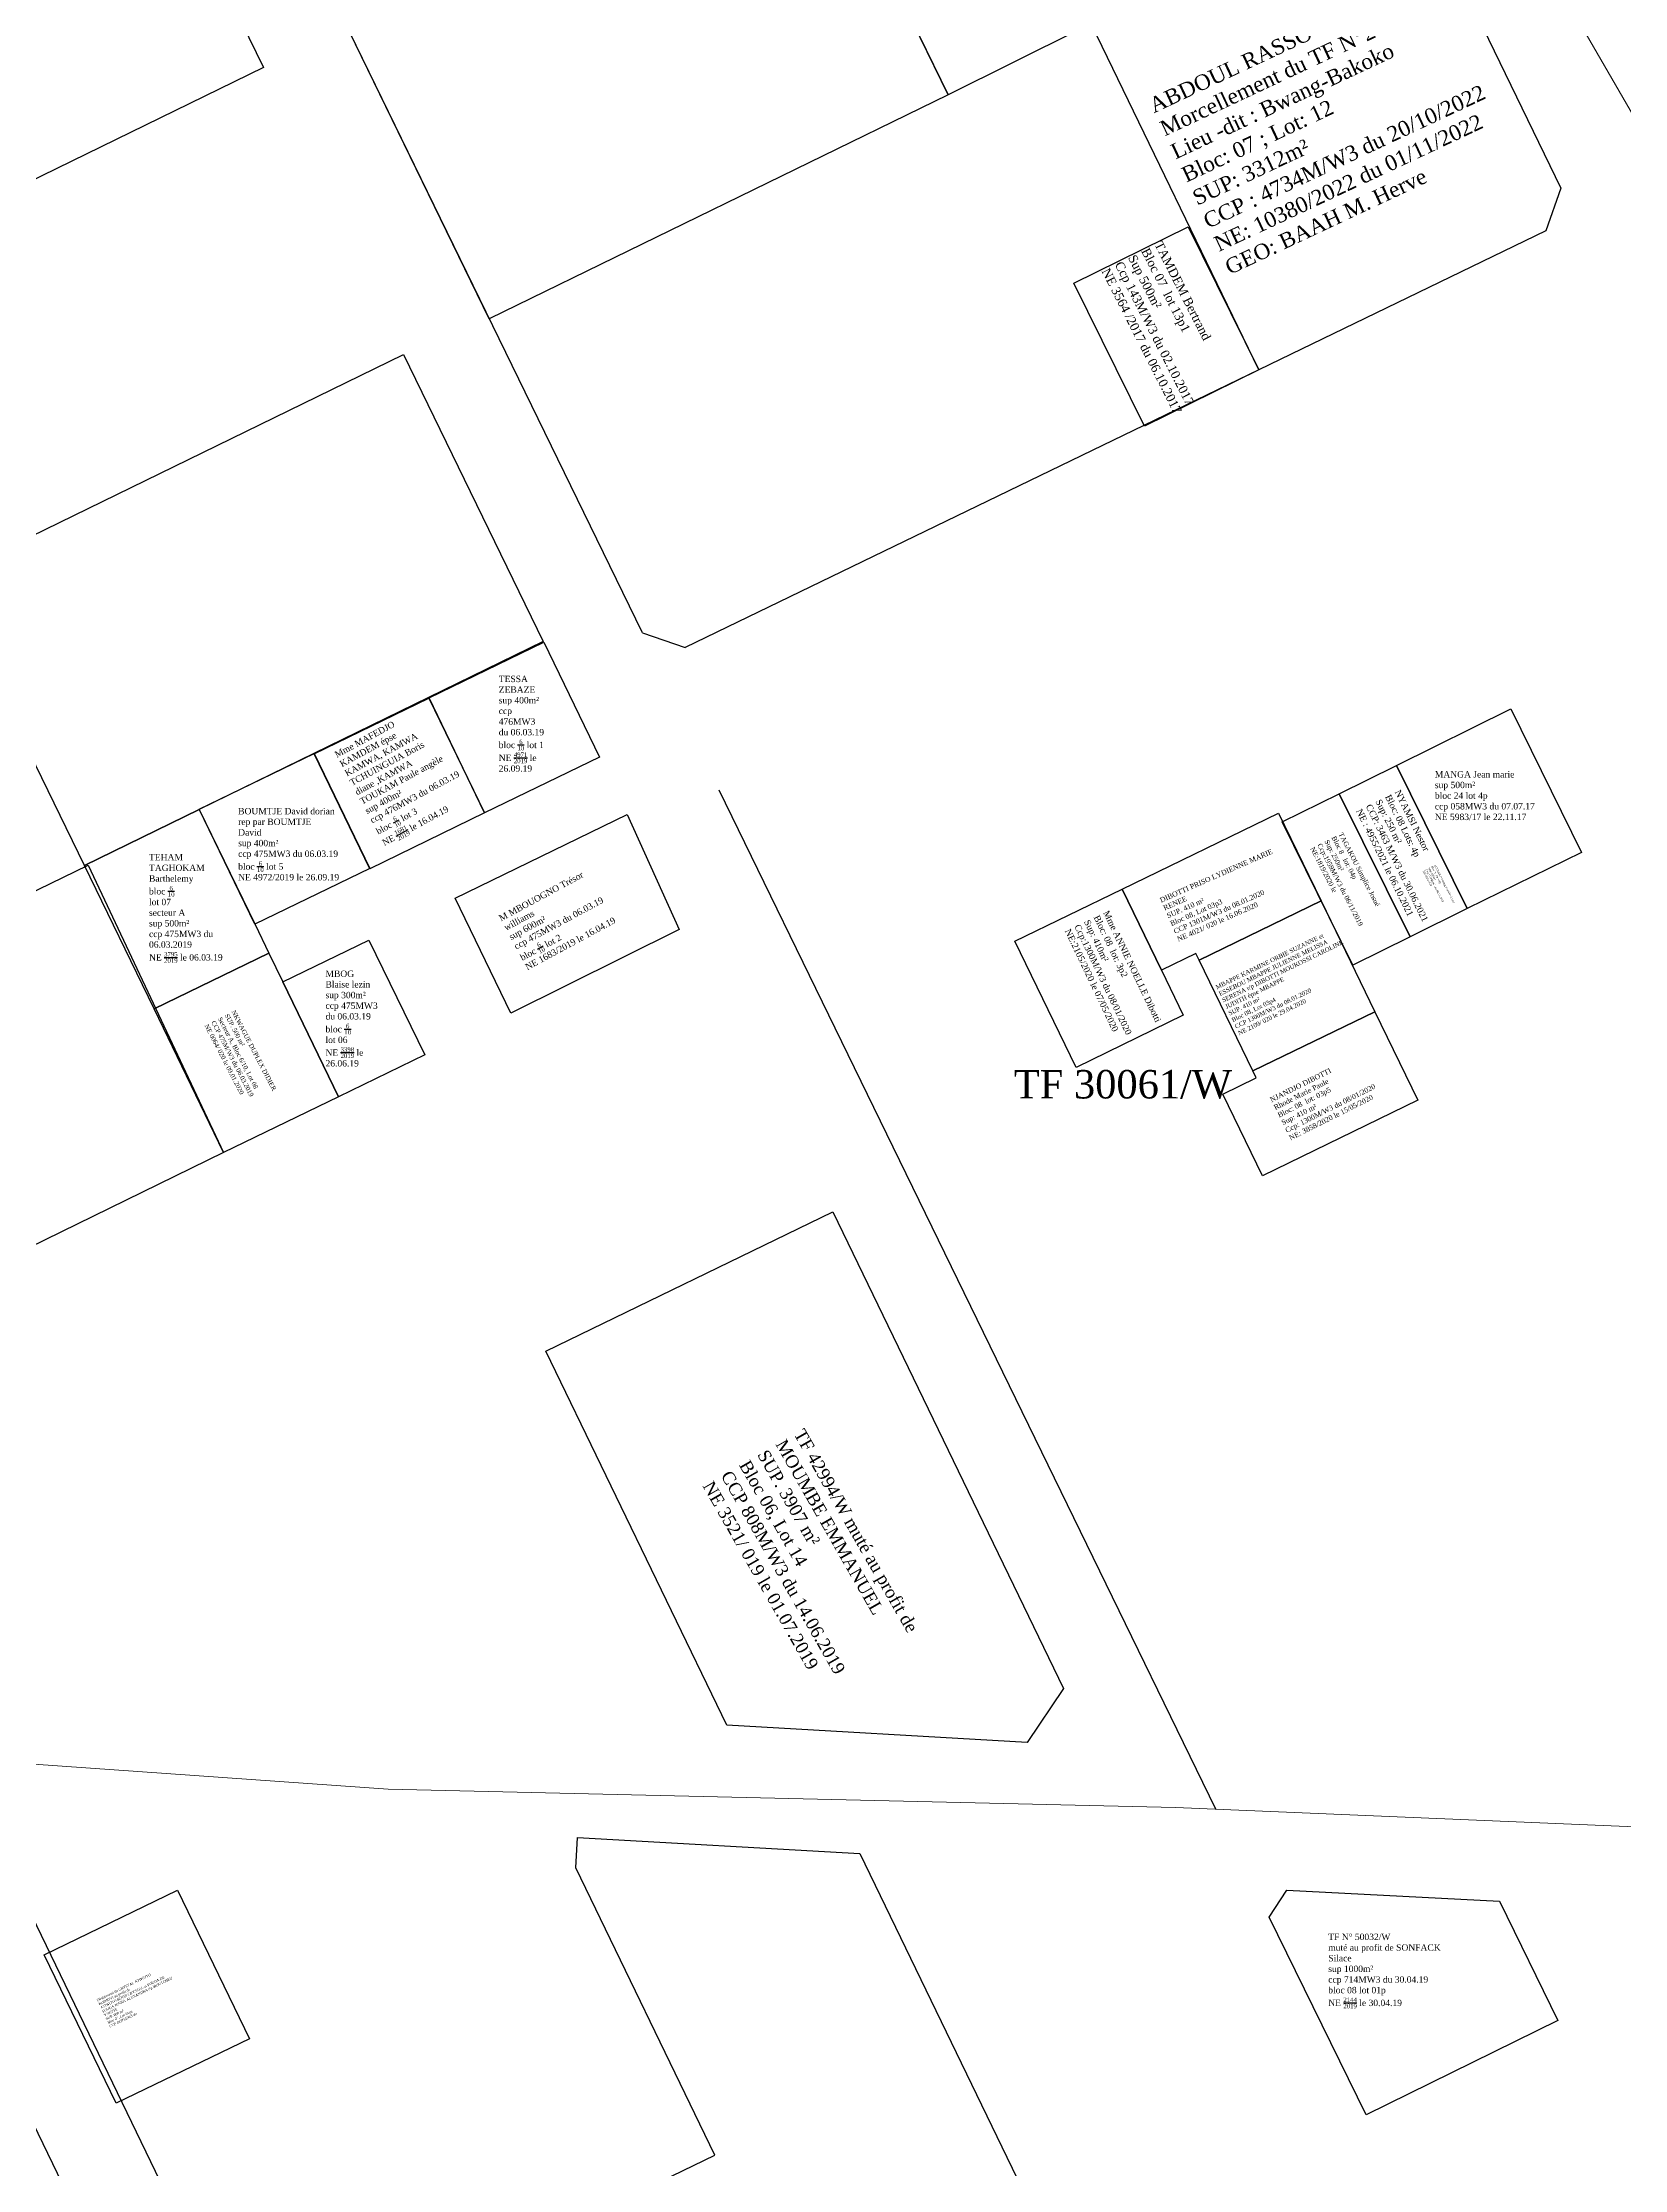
# Model space of a CAD drawing. Header units: millimetres. Extents: x 587399 to 927168, y 438565 to 1444955.
# Drawn here: x 591910.3 to 592158.2, y 440648.6 to 440981.7 of the extents above; entities that cross this region are included whole.
import ezdxf

# ---------------------------------------------------------------- set-up
doc = ezdxf.new("R2010")
doc.units = ezdxf.units.MM
doc.header["$LTSCALE"] = 2
for name, color, linetype in [('end maj 26 02 2021', 7, 'Continuous'), ('MAJ OCT 2021', 7, 'Continuous'), ('Parcelle MAJ', 6, 'Continuous')]:
    doc.layers.add(name, color=color, linetype=linetype)
doc.layers.add('Roads_others', color=24, linetype='Continuous', lineweight=9)
doc.styles.get("Standard").update_dxf_attribs({"font": 'arial.ttf'})
doc.styles.add('Times 1.0', font='times.ttf', dxfattribs={"width": 0.99, "height": 1})

msp = doc.modelspace()

# ---------------------------------------------------------------- linework, layer by layer
for p, q in [((592004.311, 440889.26), (591958.394, 440983.385)), ((592100.895, 440930.443), (592011.004, 440886.944)), ((592004.311, 440889.26), (592011.004, 440886.944)), ((592094.183, 440705.032), (592016.326, 440864.631))]:
    msp.add_line(p, q)
at = {"flags": 128}
for points in [[(592102.195, 441053.55), (592123.866, 441009.217), (592052.216, 440973.536), (592030.294, 441018.474)], [(591923.008, 441022.734), (591944.93, 440977.796), (591873.029, 440942.721), (591851.107, 440987.658)], [(592030.294, 441018.46), (592052.216, 440973.522), (591980.316, 440938.447), (591958.394, 440983.385)], [(591966.852, 440932.858), (591988.774, 440887.92), (591916.873, 440852.845), (591894.951, 440897.783)], [(591917.475, 440852.852), (591938.669, 440807.878), (591867.27, 440772.952), (591845.475, 440817.919)]]:
    msp.add_lwpolyline(points, close=True, dxfattribs=at)
for points in [[(591987.31, 440493.618), (591880.607, 440714.058)], [(591943.646, 440615.957), (591896.711, 440712.921)]]:
    msp.add_lwpolyline(points, dxfattribs=at)
at = {"layer": 'end maj 26 02 2021', "color": 150, "flags": 128}
for points in [[(592089.847, 440952.87), (592100.895, 440930.443), (592082.989, 440921.624), (592071.903, 440944.034)], [(592089.847, 440952.87), (592100.895, 440930.443), (592082.989, 440921.624), (592071.903, 440944.034)], [(592140.39, 440877.38), (592151.49, 440854.88), (592133.57, 440846.1), (592122.47, 440868.51)], [(592140.39, 440877.38), (592151.49, 440854.88), (592133.57, 440846.1), (592122.47, 440868.51)], [(592140.39, 440877.38), (592151.49, 440854.88), (592133.57, 440846.1), (592122.47, 440868.51)], [(592140.39, 440877.38), (592151.49, 440854.88), (592133.57, 440846.1), (592122.47, 440868.51)]]:
    msp.add_lwpolyline(points, close=True, dxfattribs=at)
at = {"layer": 'end maj 26 02 2021', "color": 150, "linetype": 'ByBlock', "lineweight": -3, "ltscale": 0.0014, "flags": 128}
for points in [[(591988.874, 440887.778), (591997.586, 440869.773), (591979.585, 440861.06), (591970.873, 440879.063)], [(591988.874, 440887.778), (591997.586, 440869.773), (591979.585, 440861.06), (591970.873, 440879.063)], [(591988.874, 440887.778), (591997.586, 440869.773), (591979.585, 440861.06), (591970.873, 440879.063)], [(591988.874, 440887.778), (591997.586, 440869.773), (591979.585, 440861.06), (591970.873, 440879.063)], [(591952.871, 440870.349), (591961.584, 440852.347), (591943.578, 440843.635), (591934.866, 440861.632)], [(591952.871, 440870.349), (591961.584, 440852.347), (591943.578, 440843.635), (591934.866, 440861.632)], [(591952.871, 440870.349), (591961.584, 440852.347), (591943.578, 440843.635), (591934.866, 440861.632)], [(591952.871, 440870.349), (591961.584, 440852.347), (591943.578, 440843.635), (591934.866, 440861.632)], [(591945.782, 440839.092), (591947.959, 440834.591), (591956.697, 440816.603), (591938.669, 440807.878), (591927.79, 440830.357)], [(591945.782, 440839.092), (591947.959, 440834.591), (591956.697, 440816.603), (591938.669, 440807.878), (591927.79, 440830.357)], [(591945.782, 440839.092), (591947.959, 440834.591), (591956.697, 440816.603), (591938.669, 440807.878), (591927.79, 440830.357)], [(591945.782, 440839.092), (591947.959, 440834.591), (591956.697, 440816.603), (591938.669, 440807.878), (591927.79, 440830.357)]]:
    msp.add_lwpolyline(points, close=True, dxfattribs=at)
at = {"layer": 'end maj 26 02 2021', "color": 150, "lineweight": -3, "flags": 128}
for points in [[(591970.852, 440879.053), (591979.585, 440861.06), (591961.593, 440852.325), (591952.86, 440870.318)], [(591970.852, 440879.053), (591979.585, 440861.06), (591961.593, 440852.325), (591952.86, 440870.318)], [(591970.852, 440879.053), (591979.585, 440861.06), (591961.593, 440852.325), (591952.86, 440870.318)], [(591970.852, 440879.053), (591979.585, 440861.06), (591961.593, 440852.325), (591952.86, 440870.318)], [(591934.868, 440861.582), (591943.6, 440843.591), (591945.782, 440839.092), (591927.79, 440830.357), (591916.873, 440852.845)], [(591934.868, 440861.582), (591943.6, 440843.591), (591945.782, 440839.092), (591927.79, 440830.357), (591916.873, 440852.845)], [(591934.868, 440861.582), (591943.6, 440843.591), (591945.782, 440839.092), (591927.79, 440830.357), (591916.873, 440852.845)], [(591934.868, 440861.582), (591943.6, 440843.591), (591945.782, 440839.092), (591927.79, 440830.357), (591916.873, 440852.845)], [(592103.976, 440861.04), (592110.668, 440847.276), (592091.561, 440837.99), (592091.058, 440839.026), (592085.661, 440836.404), (592079.477, 440849.132)], [(592103.976, 440861.04), (592110.668, 440847.276), (592091.561, 440837.99), (592091.058, 440839.026), (592085.661, 440836.404), (592079.477, 440849.132)], [(592103.976, 440861.04), (592110.668, 440847.276), (592091.561, 440837.99), (592091.058, 440839.026), (592085.661, 440836.404), (592079.477, 440849.132)], [(592103.976, 440861.04), (592110.668, 440847.276), (592091.561, 440837.99), (592091.058, 440839.026), (592085.661, 440836.404), (592079.477, 440849.132)], [(592001.942, 440860.798), (592010.068, 440842.804), (591983.687, 440829.704), (591974.954, 440847.696)], [(592001.942, 440860.798), (592010.068, 440842.804), (591983.687, 440829.704), (591974.954, 440847.696)], [(592001.942, 440860.798), (592010.068, 440842.804), (591983.687, 440829.704), (591974.954, 440847.696)], [(592001.942, 440860.798), (592010.068, 440842.804), (591983.687, 440829.704), (591974.954, 440847.696)], [(592110.668, 440847.276), (592119.107, 440829.921), (592099.992, 440820.635), (592091.561, 440837.99)], [(592110.668, 440847.276), (592119.107, 440829.921), (592099.992, 440820.635), (592091.561, 440837.99)], [(592110.668, 440847.276), (592119.107, 440829.921), (592099.992, 440820.635), (592091.561, 440837.99)], [(592110.668, 440847.276), (592119.107, 440829.921), (592099.992, 440820.635), (592091.561, 440837.99)], [(591961.46, 440841.145), (591970.192, 440823.153), (591956.697, 440816.603), (591947.965, 440834.594)], [(591961.46, 440841.145), (591970.192, 440823.153), (591956.697, 440816.603), (591947.965, 440834.594)], [(591961.46, 440841.145), (591970.192, 440823.153), (591956.697, 440816.603), (591947.965, 440834.594)], [(591961.46, 440841.145), (591970.192, 440823.153), (591956.697, 440816.603), (591947.965, 440834.594)], [(591931.47, 440692.322), (591942.73, 440669.055), (591921.836, 440658.945), (591910.577, 440682.212), (591931.47, 440692.322)], [(591931.47, 440692.322), (591942.73, 440669.055), (591921.836, 440658.945), (591910.577, 440682.212), (591931.47, 440692.322)], [(591931.47, 440692.322), (591942.73, 440669.055), (591921.836, 440658.945), (591910.577, 440682.212), (591931.47, 440692.322)], [(591931.47, 440692.322), (591942.73, 440669.055), (591921.836, 440658.945), (591910.577, 440682.212), (591931.47, 440692.322)]]:
    msp.add_lwpolyline(points, close=True, dxfattribs=at)
at = {"layer": 'end maj 26 02 2021', "color": 150}
for points in [[(592122.47, 440868.51), (592133.57, 440846.1), (592124.61, 440841.67), (592113.51, 440864.07)], [(592122.47, 440868.51), (592133.57, 440846.1), (592124.61, 440841.67), (592113.51, 440864.07)], [(592122.47, 440868.51), (592133.57, 440846.1), (592124.61, 440841.67), (592113.51, 440864.07)], [(592122.47, 440868.51), (592133.57, 440846.1), (592124.61, 440841.67), (592113.51, 440864.07)], [(592113.51, 440864.07), (592124.61, 440841.67), (592115.64, 440837.23), (592104.55, 440859.64)], [(592113.51, 440864.07), (592124.61, 440841.67), (592115.64, 440837.23), (592104.55, 440859.64)], [(592113.51, 440864.07), (592124.61, 440841.67), (592115.64, 440837.23), (592104.55, 440859.64)], [(592113.51, 440864.07), (592124.61, 440841.67), (592115.64, 440837.23), (592104.55, 440859.64)], [(592079.477, 440849.132), (592085.661, 440836.404), (592089.072, 440829.383), (592072.291, 440821.208), (592062.689, 440840.973)], [(592079.477, 440849.132), (592085.661, 440836.404), (592089.072, 440829.383), (592072.291, 440821.208), (592062.689, 440840.973)], [(592079.477, 440849.132), (592085.661, 440836.404), (592089.072, 440829.383), (592072.291, 440821.208), (592062.689, 440840.973)], [(592079.477, 440849.132), (592085.661, 440836.404), (592089.072, 440829.383), (592072.291, 440821.208), (592062.689, 440840.973)], [(592119.107, 440829.921), (592125.839, 440816.075), (592101.49, 440804.198), (592095.269, 440817.02), (592100.511, 440819.567), (592099.992, 440820.635)], [(592119.107, 440829.921), (592125.839, 440816.075), (592101.49, 440804.198), (592095.269, 440817.02), (592100.511, 440819.567), (592099.992, 440820.635)], [(592119.107, 440829.921), (592125.839, 440816.075), (592101.49, 440804.198), (592095.269, 440817.02), (592100.511, 440819.567), (592099.992, 440820.635)], [(592119.107, 440829.921), (592125.839, 440816.075), (592101.49, 440804.198), (592095.269, 440817.02), (592100.511, 440819.567), (592099.992, 440820.635)]]:
    msp.add_lwpolyline(points, close=True, dxfattribs=at)
at = {"layer": 'end maj 26 02 2021', "color": 3, "lineweight": -3, "flags": 128}
msp.add_lwpolyline([(592034.17, 440798.55), (592070.3, 440723.91), (592064.63, 440715.48), (592017.52, 440718.18), (591989.17, 440776.76)], close=True, dxfattribs=at)
msp.add_lwpolyline([(592034.17, 440798.55), (592070.3, 440723.91), (592064.63, 440715.48), (592017.52, 440718.18), (591989.17, 440776.76)], close=True, dxfattribs=at)
msp.add_lwpolyline([(592034.17, 440798.55), (592070.3, 440723.91), (592064.63, 440715.48), (592017.52, 440718.18), (591989.17, 440776.76)], close=True, dxfattribs=at)
msp.add_lwpolyline([(592034.17, 440798.55), (592070.3, 440723.91), (592064.63, 440715.48), (592017.52, 440718.18), (591989.17, 440776.76)], close=True, dxfattribs=at)
msp.add_lwpolyline([(592105.297, 440692.323), (592138.609, 440690.592), (592147.795, 440671.897), (592117.712, 440657.123), (592102.508, 440688.092), (592105.297, 440692.323)], dxfattribs=at)
msp.add_lwpolyline([(592105.297, 440692.323), (592138.609, 440690.592), (592147.795, 440671.897), (592117.712, 440657.123), (592102.508, 440688.092), (592105.297, 440692.323)], dxfattribs=at)
at = {"layer": 'MAJ OCT 2021', "flags": 128}
msp.add_lwpolyline([(592122.47, 440868.51), (592133.57, 440846.1), (592124.61, 440841.67), (592113.51, 440864.07)], close=True, dxfattribs=at)
msp.add_lwpolyline([(592122.47, 440868.51), (592133.57, 440846.1), (592124.61, 440841.67), (592113.51, 440864.07)], close=True, dxfattribs=at)
msp.add_lwpolyline([(592122.47, 440868.51), (592133.57, 440846.1), (592124.61, 440841.67), (592113.51, 440864.07)], close=True, dxfattribs=at)
msp.add_lwpolyline([(592122.47, 440868.51), (592133.57, 440846.1), (592124.61, 440841.67), (592113.51, 440864.07)], close=True, dxfattribs=at)
at = {"layer": 'Parcelle MAJ', "color": 6, "lineweight": 30, "flags": 128}
for points in [[(592123.866, 441009.217), (592148.221, 440958.898), (592145.898, 440952.22), (592100.895, 440930.443), (592074.755, 440984.453)], [(591994.149, 440700.592), (592038.4, 440698.059), (592102.769, 440565.066), (591993.811, 440512.32), (591943.646, 440615.957), (592015.66, 440650.809), (591993.875, 440695.812)]]:
    msp.add_lwpolyline(points, close=True, dxfattribs=at)
at = {"layer": 'Roads_others'}
for points in [[(591843.521, 441625.413), (591857.029, 441595.037), (591869.634, 441568.651), (591917.225, 441471.827), (591922.596, 441462.657), (591937.952, 441438.562), (591941.989, 441431.623), (591967.201, 441376.928), (591988.315, 441334.057), (591995.705, 441316.311), (592000.483, 441301.237), (592002.872, 441287.189), (592007.057, 441277.133), (592015.254, 441261.764), (592021.303, 441252.75), (592075.683, 441139.217), (592119.254, 441044.014), (592148.785, 440989.024), (592171.161, 440950.3), (592207.865, 440872.545), (592239.795, 440805.431), (592265.149, 440763.46), (592293.007, 440694.241)], [(591607.838, 440731.15), (591610.005, 440728.963), (591612.57, 440727.783), (591722.194, 440724.2), (591749.739, 440723.299), (591964.454, 440708.138), (592087.877, 440705.299), (592224.414, 440699.522), (592293.007, 440694.241), (592448.069, 440682.293), (592641.633, 440670.074), (592711.91, 440668.067)]]:
    msp.add_lwpolyline(points, dxfattribs=at)

# ---------------------------------------------------------------- texts
at = {"insert": (592083.451, 440972.803), "char_height": 2.3973, "width": 269.57197, "attachment_point": 1, "rotation": 25.13572}
msp.add_mtext('{\\fTimes New Roman|b0|i0|c0|p18;ABDOUL RASSOUROU SUDAN\\P\\C1;Morcellement du TF N°23450/W\\P\\C256;Lieu -dit : Bwang-Bakoko\\PBloc: 07 ; Lot: 12\\PSUP: 3312m²\\PCCP : 4734M/W3 du 20/10/2022 \\PNE: 10380/2022 du 01/11/2022\\P\\C1;GEO: BAAH M. Herve}', dxfattribs=at)
at = {"layer": 'end maj 26 02 2021', "color": 150, "linetype": 'ByBlock', "lineweight": -3, "ltscale": 0.0014, "attachment_point": 1, "style": 'Times 1.0'}
for s, insert, char_height, width, rotation in [('TAMDEM Bertrand \\PBloc 07  lot 13p1\\PSup 500m²\\PCcp 143M/W3 du 02.10.2017\\PNE 3564 /2017 du 06.10.2017', (592085.762, 440950.763), 1.39315, 35.1791, 296.93108), ('TAMDEM Bertrand \\PBloc 07  lot 13p1\\PSup 500m²\\PCcp 143M/W3 du 02.10.2017\\PNE 3564 /2017 du 06.10.2017', (592085.762, 440950.763), 1.39315, 35.1791, 296.93108), ('\\A1;Mme MAFEDJO KAMDEM épse KAMWA, KAMWA TCHUINGUIA Boris diane ,KAMWA TOUKAM Paule angèle\\Psup 400m²\\Pccp 476MW3 du 06.03.19\\Pbloc {\\H0.7x;\\S6/10;} lot 3\\PNE {\\H0.7x;\\S1681/2019;} le 16.04.19', (591955.959, 440870.563), 1, 15.75016, 28.32458), ('\\A1;Mme MAFEDJO KAMDEM épse KAMWA, KAMWA TCHUINGUIA Boris diane ,KAMWA TOUKAM Paule angèle\\Psup 400m²\\Pccp 476MW3 du 06.03.19\\Pbloc {\\H0.7x;\\S6/10;} lot 3\\PNE {\\H0.7x;\\S1681/2019;} le 16.04.19', (591955.959, 440870.563), 1, 15.75016, 28.32458), ('\\A1;Mme MAFEDJO KAMDEM épse KAMWA, KAMWA TCHUINGUIA Boris diane ,KAMWA TOUKAM Paule angèle\\Psup 400m²\\Pccp 476MW3 du 06.03.19\\Pbloc {\\H0.7x;\\S6/10;} lot 3\\PNE {\\H0.7x;\\S1681/2019;} le 16.04.19', (591955.959, 440870.563), 1, 15.75016, 28.32458), ('\\A1;Mme MAFEDJO KAMDEM épse KAMWA, KAMWA TCHUINGUIA Boris diane ,KAMWA TOUKAM Paule angèle\\Psup 400m²\\Pccp 476MW3 du 06.03.19\\Pbloc {\\H0.7x;\\S6/10;} lot 3\\PNE {\\H0.7x;\\S1681/2019;} le 16.04.19', (591955.959, 440870.563), 1, 15.75016, 28.32458), ('{\\C256;DIBOTTI PRISO LYDIENNE MARIE\\PRENEE\\PSUP. 410 m²\\PBloc 08, Lot 03p3\\PCCP 1301M/W3 du 08.01.2020\\PNE 4021/ 020 le 16.06.2020}', (592085.298, 440847.711), 0.8, 45.19993, 23.81764), ('{\\C256;DIBOTTI PRISO LYDIENNE MARIE\\PRENEE\\PSUP. 410 m²\\PBloc 08, Lot 03p3\\PCCP 1301M/W3 du 08.01.2020\\PNE 4021/ 020 le 16.06.2020}', (592085.298, 440847.711), 0.8, 45.19993, 23.81764), ('{\\C256;DIBOTTI PRISO LYDIENNE MARIE\\PRENEE\\PSUP. 410 m²\\PBloc 08, Lot 03p3\\PCCP 1301M/W3 du 08.01.2020\\PNE 4021/ 020 le 16.06.2020}', (592085.298, 440847.711), 0.8, 45.19993, 23.81764), ('{\\C256;DIBOTTI PRISO LYDIENNE MARIE\\PRENEE\\PSUP. 410 m²\\PBloc 08, Lot 03p3\\PCCP 1301M/W3 du 08.01.2020\\PNE 4021/ 020 le 16.06.2020}', (592085.298, 440847.711), 0.8, 45.19993, 23.81764), ('\\A1;{\\fTimes New Roman|b0|i0|c186|p18;M} MBOUOGNO Trésor williams{\\fTimes New Roman|b0|i0|c186|p18;\\Psup }6{\\fTimes New Roman|b0|i0|c186|p18;00m²\\Pccp 47}5{\\fTimes New Roman|b0|i0|c186|p18;MW3 du 06.03.19\\Pbloc \\H0.7x;\\S6/10;\\H1.429x; lot }2{\\fTimes New Roman|b0|i0|c186|p18;\\PNE }1683/2019{\\fTimes New Roman|b0|i0|c186|p18; le 16.04.19}', (591981.69, 440844.93), 1, 15.75016, 28.32458), ('\\A1;{\\fTimes New Roman|b0|i0|c186|p18;M} MBOUOGNO Trésor williams{\\fTimes New Roman|b0|i0|c186|p18;\\Psup }6{\\fTimes New Roman|b0|i0|c186|p18;00m²\\Pccp 47}5{\\fTimes New Roman|b0|i0|c186|p18;MW3 du 06.03.19\\Pbloc \\H0.7x;\\S6/10;\\H1.429x; lot }2{\\fTimes New Roman|b0|i0|c186|p18;\\PNE }1683/2019{\\fTimes New Roman|b0|i0|c186|p18; le 16.04.19}', (591981.69, 440844.93), 1, 15.75016, 28.32458), ('\\A1;{\\fTimes New Roman|b0|i0|c186|p18;M} MBOUOGNO Trésor williams{\\fTimes New Roman|b0|i0|c186|p18;\\Psup }6{\\fTimes New Roman|b0|i0|c186|p18;00m²\\Pccp 47}5{\\fTimes New Roman|b0|i0|c186|p18;MW3 du 06.03.19\\Pbloc \\H0.7x;\\S6/10;\\H1.429x; lot }2{\\fTimes New Roman|b0|i0|c186|p18;\\PNE }1683/2019{\\fTimes New Roman|b0|i0|c186|p18; le 16.04.19}', (591981.69, 440844.93), 1, 15.75016, 28.32458), ('\\A1;{\\fTimes New Roman|b0|i0|c186|p18;M} MBOUOGNO Trésor williams{\\fTimes New Roman|b0|i0|c186|p18;\\Psup }6{\\fTimes New Roman|b0|i0|c186|p18;00m²\\Pccp 47}5{\\fTimes New Roman|b0|i0|c186|p18;MW3 du 06.03.19\\Pbloc \\H0.7x;\\S6/10;\\H1.429x; lot }2{\\fTimes New Roman|b0|i0|c186|p18;\\PNE }1683/2019{\\fTimes New Roman|b0|i0|c186|p18; le 16.04.19}', (591981.69, 440844.93), 1, 15.75016, 28.32458), ('{\\C256;MBAPPE KARMINE ORBIE SUZANNE et\\PESSEBOU MBAPPE JULIENNE MELISSA\\PSERENA r/p DIBOTTI MOUKOSSI CAROLINE \\PJUDITH épse MBAPPE\\PSUP. 410 m²\\PBloc 08, Lot 03p4\\PCCP 1300M/W3 du 08.01.2020\\PNE 2109/ 020 le 29.04.2020}', (592094.052, 440834.022), 0.68487, 28.67767, 25.99998), ('{\\C256;MBAPPE KARMINE ORBIE SUZANNE et\\PESSEBOU MBAPPE JULIENNE MELISSA\\PSERENA r/p DIBOTTI MOUKOSSI CAROLINE \\PJUDITH épse MBAPPE\\PSUP. 410 m²\\PBloc 08, Lot 03p4\\PCCP 1300M/W3 du 08.01.2020\\PNE 2109/ 020 le 29.04.2020}', (592094.052, 440834.022), 0.68487, 28.67767, 25.99998), ('{\\C256;MBAPPE KARMINE ORBIE SUZANNE et\\PESSEBOU MBAPPE JULIENNE MELISSA\\PSERENA r/p DIBOTTI MOUKOSSI CAROLINE \\PJUDITH épse MBAPPE\\PSUP. 410 m²\\PBloc 08, Lot 03p4\\PCCP 1300M/W3 du 08.01.2020\\PNE 2109/ 020 le 29.04.2020}', (592094.052, 440834.022), 0.68487, 28.67767, 25.99998), ('{\\C256;MBAPPE KARMINE ORBIE SUZANNE et\\PESSEBOU MBAPPE JULIENNE MELISSA\\PSERENA r/p DIBOTTI MOUKOSSI CAROLINE \\PJUDITH épse MBAPPE\\PSUP. 410 m²\\PBloc 08, Lot 03p4\\PCCP 1300M/W3 du 08.01.2020\\PNE 2109/ 020 le 29.04.2020}', (592094.052, 440834.022), 0.68487, 28.67767, 25.99998), ('{\\C256;NKWAGUE DUPLEX DIDIER\\PSUP. 500 m²\\PSecteur A, Bloc 6/10, Lot 08\\PCCP 475M/W3 du 06.03.2019\\PNE 0064/ 020 le 09.01.2020}', (591940.517, 440830.253), 0.71486, 25.18173, 297.41143), ('{\\C256;NKWAGUE DUPLEX DIDIER\\PSUP. 500 m²\\PSecteur A, Bloc 6/10, Lot 08\\PCCP 475M/W3 du 06.03.2019\\PNE 0064/ 020 le 09.01.2020}', (591940.517, 440830.253), 0.71486, 25.18173, 297.41143), ('{\\C256;NKWAGUE DUPLEX DIDIER\\PSUP. 500 m²\\PSecteur A, Bloc 6/10, Lot 08\\PCCP 475M/W3 du 06.03.2019\\PNE 0064/ 020 le 09.01.2020}', (591940.517, 440830.253), 0.71486, 25.18173, 297.41143), ('{\\C256;NKWAGUE DUPLEX DIDIER\\PSUP. 500 m²\\PSecteur A, Bloc 6/10, Lot 08\\PCCP 475M/W3 du 06.03.2019\\PNE 0064/ 020 le 09.01.2020}', (591940.517, 440830.253), 0.71486, 25.18173, 297.41143), ('{\\C1;TF 42994/W muté au profit de\\P\\fTimes New Roman|b0|i0|c186|p18;\\C256;MOUMBE EMMANUEL\\PSUP. 3907 m²\\PBloc 06, Lot 14\\PCCP 808M/W3 du 14.06.2019\\PNE 3521/ 019 le 01.07.2019}', (592029.676, 440764.801), 1.97314, 141.94881, 299.7797), ('{\\C1;TF 42994/W muté au profit de\\P\\fTimes New Roman|b0|i0|c186|p18;\\C256;MOUMBE EMMANUEL\\PSUP. 3907 m²\\PBloc 06, Lot 14\\PCCP 808M/W3 du 14.06.2019\\PNE 3521/ 019 le 01.07.2019}', (592029.676, 440764.801), 1.97314, 141.94881, 299.7797), ('{\\C1;TF 42994/W muté au profit de\\P\\fTimes New Roman|b0|i0|c186|p18;\\C256;MOUMBE EMMANUEL\\PSUP. 3907 m²\\PBloc 06, Lot 14\\PCCP 808M/W3 du 14.06.2019\\PNE 3521/ 019 le 01.07.2019}', (592029.676, 440764.801), 1.97314, 141.94881, 299.7797), ('{\\C1;TF 42994/W muté au profit de\\P\\fTimes New Roman|b0|i0|c186|p18;\\C256;MOUMBE EMMANUEL\\PSUP. 3907 m²\\PBloc 06, Lot 14\\PCCP 808M/W3 du 14.06.2019\\PNE 3521/ 019 le 01.07.2019}', (592029.676, 440764.801), 1.97314, 141.94881, 299.7797), ('{\\fTimes New Roman|b0|i0|c186|p18;\\C1;Désistement de CRYSTAL ATIWOTO\\PKODJOVI au profit de\\P\\C256;ATIWOTO KODJI CRYSTAL et FOUDA DE FOUDA JENNA ALEXANDRA r/p MOUTCHEU YVETTE SARDOU\\PSUP. 600 m²\\PBloc 07, Lot 01pa\\PCCP 2077M/W3 du 27.05.2020\\PNE 5394/ 020 le 24.07.2020}', (591918.734, 440675.235), 0.39, 13.09095, 25.8202), ('{\\fTimes New Roman|b0|i0|c186|p18;\\C1;Désistement de CRYSTAL ATIWOTO\\PKODJOVI au profit de\\P\\C256;ATIWOTO KODJI CRYSTAL et FOUDA DE FOUDA JENNA ALEXANDRA r/p MOUTCHEU YVETTE SARDOU\\PSUP. 600 m²\\PBloc 07, Lot 01pa\\PCCP 2077M/W3 du 27.05.2020\\PNE 5394/ 020 le 24.07.2020}', (591918.734, 440675.235), 0.39, 13.09095, 25.8202), ('{\\fTimes New Roman|b0|i0|c186|p18;\\C1;Désistement de CRYSTAL ATIWOTO\\PKODJOVI au profit de\\P\\C256;ATIWOTO KODJI CRYSTAL et FOUDA DE FOUDA JENNA ALEXANDRA r/p MOUTCHEU YVETTE SARDOU\\PSUP. 600 m²\\PBloc 07, Lot 01pa\\PCCP 2077M/W3 du 27.05.2020\\PNE 5394/ 020 le 24.07.2020}', (591918.734, 440675.235), 0.39, 13.09095, 25.8202), ('{\\fTimes New Roman|b0|i0|c186|p18;\\C1;Désistement de CRYSTAL ATIWOTO\\PKODJOVI au profit de\\P\\C256;ATIWOTO KODJI CRYSTAL et FOUDA DE FOUDA JENNA ALEXANDRA r/p MOUTCHEU YVETTE SARDOU\\PSUP. 600 m²\\PBloc 07, Lot 01pa\\PCCP 2077M/W3 du 27.05.2020\\PNE 5394/ 020 le 24.07.2020}', (591918.734, 440675.235), 0.39, 13.09095, 25.8202)]:
    msp.add_mtext(s, dxfattribs=dict(at, insert=insert, char_height=char_height, width=width, rotation=rotation))
for s, insert, char_height, width in [('\\A1;TESSA ZEBAZE\\Psup 400m²\\Pccp 476MW3 du 06.03.19\\Pbloc {\\H0.7x;\\S6/10;} lot 1\\PNE {\\H0.7x;\\S4971/2019;} le 26.09.19', (591981.795, 440882.545), 1, 7.40658), ('\\A1;TESSA ZEBAZE\\Psup 400m²\\Pccp 476MW3 du 06.03.19\\Pbloc {\\H0.7x;\\S6/10;} lot 1\\PNE {\\H0.7x;\\S4971/2019;} le 26.09.19', (591981.795, 440882.545), 1, 7.40658), ('\\A1;TESSA ZEBAZE\\Psup 400m²\\Pccp 476MW3 du 06.03.19\\Pbloc {\\H0.7x;\\S6/10;} lot 1\\PNE {\\H0.7x;\\S4971/2019;} le 26.09.19', (591981.795, 440882.545), 1, 7.40658), ('\\A1;TESSA ZEBAZE\\Psup 400m²\\Pccp 476MW3 du 06.03.19\\Pbloc {\\H0.7x;\\S6/10;} lot 1\\PNE {\\H0.7x;\\S4971/2019;} le 26.09.19', (591981.795, 440882.545), 1, 7.40658), ('MANGA Jean marie\\Psup 500m²\\Pbloc 24 lot 4p\\Pccp 058MW3 du 07.07.17\\PNE 5983/17 le 22.11.17', (592128.503, 440867.604), 1, 15.73411), ('MANGA Jean marie\\Psup 500m²\\Pbloc 24 lot 4p\\Pccp 058MW3 du 07.07.17\\PNE 5983/17 le 22.11.17', (592128.503, 440867.604), 1, 15.73411), ('MANGA Jean marie\\Psup 500m²\\Pbloc 24 lot 4p\\Pccp 058MW3 du 07.07.17\\PNE 5983/17 le 22.11.17', (592128.503, 440867.604), 1, 15.73411), ('MANGA Jean marie\\Psup 500m²\\Pbloc 24 lot 4p\\Pccp 058MW3 du 07.07.17\\PNE 5983/17 le 22.11.17', (592128.503, 440867.604), 1, 15.73411), ('\\A1;BOUMTJE David dorian rep par BOUMTJE David\\Psup 400m²\\Pccp 475MW3 du 06.03.19\\Pbloc {\\H0.7x;\\S6/10;} lot 5\\PNE 4972/2019 le 26.09.19', (591940.962, 440861.837), 1, 15.20228), ('\\A1;BOUMTJE David dorian rep par BOUMTJE David\\Psup 400m²\\Pccp 475MW3 du 06.03.19\\Pbloc {\\H0.7x;\\S6/10;} lot 5\\PNE 4972/2019 le 26.09.19', (591940.962, 440861.837), 1, 15.20228), ('\\A1;BOUMTJE David dorian rep par BOUMTJE David\\Psup 400m²\\Pccp 475MW3 du 06.03.19\\Pbloc {\\H0.7x;\\S6/10;} lot 5\\PNE 4972/2019 le 26.09.19', (591940.962, 440861.837), 1, 15.20228), ('\\A1;BOUMTJE David dorian rep par BOUMTJE David\\Psup 400m²\\Pccp 475MW3 du 06.03.19\\Pbloc {\\H0.7x;\\S6/10;} lot 5\\PNE 4972/2019 le 26.09.19', (591940.962, 440861.837), 1, 15.20228), ('\\A1;TEHAM TAGHOKAM Barthelemy\\Pbloc {\\H0.7x;\\S6/10;}\\Plot 07\\Psecteur A\\Psup 500m²\\Pccp 475MW3 du 06.03.2019\\PNE {\\H0.7x;\\S3795/2019;} le 06.03.19', (591926.988, 440854.624), 1, 13.1944), ('\\A1;TEHAM TAGHOKAM Barthelemy\\Pbloc {\\H0.7x;\\S6/10;}\\Plot 07\\Psecteur A\\Psup 500m²\\Pccp 475MW3 du 06.03.2019\\PNE {\\H0.7x;\\S3795/2019;} le 06.03.19', (591926.988, 440854.624), 1, 13.1944), ('\\A1;TEHAM TAGHOKAM Barthelemy\\Pbloc {\\H0.7x;\\S6/10;}\\Plot 07\\Psecteur A\\Psup 500m²\\Pccp 475MW3 du 06.03.2019\\PNE {\\H0.7x;\\S3795/2019;} le 06.03.19', (591926.988, 440854.624), 1, 13.1944), ('\\A1;TEHAM TAGHOKAM Barthelemy\\Pbloc {\\H0.7x;\\S6/10;}\\Plot 07\\Psecteur A\\Psup 500m²\\Pccp 475MW3 du 06.03.2019\\PNE {\\H0.7x;\\S3795/2019;} le 06.03.19', (591926.988, 440854.624), 1, 13.1944), ('\\A1;MBOG Blaise lezin\\Psup 300m²\\Pccp 475MW3 du 06.03.19\\Pbloc {\\H0.7x;\\S6/10;}\\Plot 06\\PNE {\\H0.7x;\\S3398/2019;} le 26.06.19', (591954.647, 440836.37), 1, 8.45178), ('\\A1;MBOG Blaise lezin\\Psup 300m²\\Pccp 475MW3 du 06.03.19\\Pbloc {\\H0.7x;\\S6/10;}\\Plot 06\\PNE {\\H0.7x;\\S3398/2019;} le 26.06.19', (591954.647, 440836.37), 1, 8.45178), ('\\A1;MBOG Blaise lezin\\Psup 300m²\\Pccp 475MW3 du 06.03.19\\Pbloc {\\H0.7x;\\S6/10;}\\Plot 06\\PNE {\\H0.7x;\\S3398/2019;} le 26.06.19', (591954.647, 440836.37), 1, 8.45178), ('\\A1;MBOG Blaise lezin\\Psup 300m²\\Pccp 475MW3 du 06.03.19\\Pbloc {\\H0.7x;\\S6/10;}\\Plot 06\\PNE {\\H0.7x;\\S3398/2019;} le 26.06.19', (591954.647, 440836.37), 1, 8.45178), ('{\\C1;TF 30061/W}', (592062.511, 440820.785), 4.45045, 172.23422), ('{\\C1;TF 30061/W}', (592062.511, 440820.785), 4.45045, 172.23422), ('{\\C1;TF 30061/W}', (592062.511, 440820.785), 4.45045, 172.23422), ('{\\C1;TF 30061/W}', (592062.511, 440820.785), 4.45045, 172.23422), ('\\A1;{\\C1;TF N° 50032/W\\P\\fTimes New Roman|b0|i0|c186|p18;muté au profit de SONFACK Silace\\Psup 1000m²\\Pccp 714MW3 du 30.04.19\\Pbloc 08 lot 01p\\PNE \\H0.7x;\\S2144/2019;\\H1.429x; le 30.04.19}', (592111.797, 440685.512), 1, 17.63071), ('\\A1;{\\C1;TF N° 50032/W\\P\\fTimes New Roman|b0|i0|c186|p18;muté au profit de SONFACK Silace\\Psup 1000m²\\Pccp 714MW3 du 30.04.19\\Pbloc 08 lot 01p\\PNE \\H0.7x;\\S2144/2019;\\H1.429x; le 30.04.19}', (592111.797, 440685.512), 1, 17.63071)]:
    msp.add_mtext(s, dxfattribs=dict(at, insert=insert, char_height=char_height, width=width))
at = {"layer": 'end maj 26 02 2021', "attachment_point": 1}
for s, width, heights, insert, char_height, rotation in [('{\\fTimes New Roman|b0|i0|c0|p18;TAGAKOU Simplice Josué\\PBloc 8   lot: 04p\\PSup: 250m²\\PCcp:1959M/W3 du 06/11/2019\\PNE:1819/2020 le 13/04/2020}', 75.43072, [19.469], (592114.063, 440858.099), 0.75, 297.17976), ('{\\fTimes New Roman|b0|i0|c0|p18;TAGAKOU Simplice Josué\\PBloc 8   lot: 04p\\PSup: 250m²\\PCcp:1959M/W3 du 06/11/2019\\PNE:1819/2020 le 13/04/2020}', 75.43072, [19.469], (592114.063, 440858.099), 0.75, 297.17976), ('{\\fTimes New Roman|b0|i0|c0|p18;TAGAKOU Simplice Josué\\PBloc 8   lot: 04p\\PSup: 250m²\\PCcp:1959M/W3 du 06/11/2019\\PNE:1819/2020 le 13/04/2020}', 75.43072, [19.469], (592114.063, 440858.099), 0.75, 297.17976), ('{\\fTimes New Roman|b0|i0|c0|p18;TAGAKOU Simplice Josué\\PBloc 8   lot: 04p\\PSup: 250m²\\PCcp:1959M/W3 du 06/11/2019\\PNE:1819/2020 le 13/04/2020}', 75.43072, [19.469], (592114.063, 440858.099), 0.75, 297.17976), ('{\\fTimes New Roman|b0|i0|c0|p18;NGUEUKO Fotsing Franklin Jenner\\PBloc 8   lot: 04p\\PSup: 250m²\\PCcp:1159M/W3 du 06/11/2019\\PNE:1818/2020 le 13/04/2020}', 75.43072, [19.469], (592128.617, 440852.987), 0.3, 297.17976), ('{\\fTimes New Roman|b0|i0|c0|p18;NGUEUKO Fotsing Franklin Jenner\\PBloc 8   lot: 04p\\PSup: 250m²\\PCcp:1159M/W3 du 06/11/2019\\PNE:1818/2020 le 13/04/2020}', 75.43072, [19.469], (592128.617, 440852.987), 0.3, 297.17976), ('{\\fTimes New Roman|b0|i0|c0|p18;NGUEUKO Fotsing Franklin Jenner\\PBloc 8   lot: 04p\\PSup: 250m²\\PCcp:1159M/W3 du 06/11/2019\\PNE:1818/2020 le 13/04/2020}', 75.43072, [19.469], (592128.617, 440852.987), 0.3, 297.17976), ('{\\fTimes New Roman|b0|i0|c0|p18;NGUEUKO Fotsing Franklin Jenner\\PBloc 8   lot: 04p\\PSup: 250m²\\PCcp:1159M/W3 du 06/11/2019\\PNE:1818/2020 le 13/04/2020}', 75.43072, [19.469], (592128.617, 440852.987), 0.3, 297.17976), ('{\\fTimes New Roman|b0|i0|c0|p18;Mme ANNIE NOELLE Dibotti\\PBloc: 08  lot: 3p2\\PSup: 410m²\\PCcp:1300M/W3 du 08/01/2020\\PNE:2105/2020 le 07/05/2020}', 111.6883, [41.011], (592077.402, 440845.881), 1, 295.46766), ('{\\fTimes New Roman|b0|i0|c0|p18;Mme ANNIE NOELLE Dibotti\\PBloc: 08  lot: 3p2\\PSup: 410m²\\PCcp:1300M/W3 du 08/01/2020\\PNE:2105/2020 le 07/05/2020}', 111.6883, [41.011], (592077.402, 440845.881), 1, 295.46766), ('{\\fTimes New Roman|b0|i0|c0|p18;Mme ANNIE NOELLE Dibotti\\PBloc: 08  lot: 3p2\\PSup: 410m²\\PCcp:1300M/W3 du 08/01/2020\\PNE:2105/2020 le 07/05/2020}', 111.6883, [41.011], (592077.402, 440845.881), 1, 295.46766), ('{\\fTimes New Roman|b0|i0|c0|p18;Mme ANNIE NOELLE Dibotti\\PBloc: 08  lot: 3p2\\PSup: 410m²\\PCcp:1300M/W3 du 08/01/2020\\PNE:2105/2020 le 07/05/2020}', 111.6883, [41.011], (592077.402, 440845.881), 1, 295.46766), ('{\\fTimes New Roman|b0|i0|c0|p18;NJANDJO DIBOTTI \\PRhode Marie Paule\\PBloc: 08  lot: 03p5\\PSup: 410 m²\\PCcp: 1300M/W3 du 08/01/2020\\PNE: 3858/2020 le 15/05/2020}', 88.49163, [28.173], (592102.553, 440816.42), 0.8, 26.62515), ('{\\fTimes New Roman|b0|i0|c0|p18;NJANDJO DIBOTTI \\PRhode Marie Paule\\PBloc: 08  lot: 03p5\\PSup: 410 m²\\PCcp: 1300M/W3 du 08/01/2020\\PNE: 3858/2020 le 15/05/2020}', 88.49163, [28.173], (592102.553, 440816.42), 0.8, 26.62515), ('{\\fTimes New Roman|b0|i0|c0|p18;NJANDJO DIBOTTI \\PRhode Marie Paule\\PBloc: 08  lot: 03p5\\PSup: 410 m²\\PCcp: 1300M/W3 du 08/01/2020\\PNE: 3858/2020 le 15/05/2020}', 88.49163, [28.173], (592102.553, 440816.42), 0.8, 26.62515), ('{\\fTimes New Roman|b0|i0|c0|p18;NJANDJO DIBOTTI \\PRhode Marie Paule\\PBloc: 08  lot: 03p5\\PSup: 410 m²\\PCcp: 1300M/W3 du 08/01/2020\\PNE: 3858/2020 le 15/05/2020}', 88.49163, [28.173], (592102.553, 440816.42), 0.8, 26.62515)]:
    msp.add_mtext_dynamic_manual_height_columns(s, width=width, gutter_width=12.5, heights=heights, dxfattribs=dict(at, insert=insert, char_height=char_height, rotation=rotation))
at = {"layer": 'MAJ OCT 2021', "insert": (592123.092, 440864.792), "char_height": 1.01214, "width": 19.70535, "attachment_point": 1, "rotation": 296.16761}
msp.add_mtext('\\A1;{\\fTimes New Roman|b0|i0|c0|p18;NYAMSI Nestor \\PBloc: 08 Lots: 4p \\PSup: 250 m²\\PCCP: 3463 M/W3 du 30.06.2021\\PNE : 4955/2021 le 06.10.2021}', dxfattribs=at)
msp.add_mtext('\\A1;{\\fTimes New Roman|b0|i0|c0|p18;NYAMSI Nestor \\PBloc: 08 Lots: 4p \\PSup: 250 m²\\PCCP: 3463 M/W3 du 30.06.2021\\PNE : 4955/2021 le 06.10.2021}', dxfattribs=at)
msp.add_mtext('\\A1;{\\fTimes New Roman|b0|i0|c0|p18;NYAMSI Nestor \\PBloc: 08 Lots: 4p \\PSup: 250 m²\\PCCP: 3463 M/W3 du 30.06.2021\\PNE : 4955/2021 le 06.10.2021}', dxfattribs=at)
msp.add_mtext('\\A1;{\\fTimes New Roman|b0|i0|c0|p18;NYAMSI Nestor \\PBloc: 08 Lots: 4p \\PSup: 250 m²\\PCCP: 3463 M/W3 du 30.06.2021\\PNE : 4955/2021 le 06.10.2021}', dxfattribs=at)

doc.saveas('drawing.dxf')
